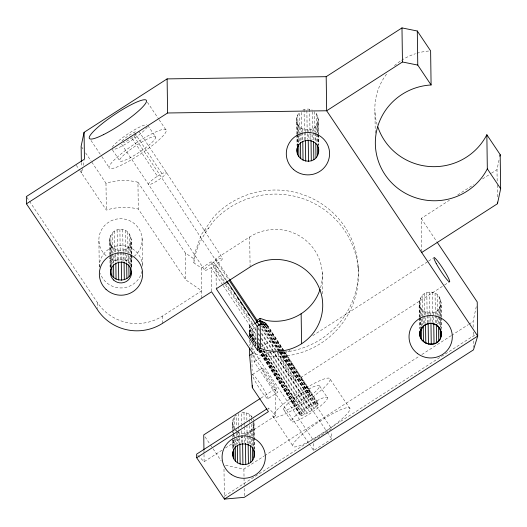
<?xml version="1.0" encoding="UTF-8"?>
<svg xmlns="http://www.w3.org/2000/svg" width="527" height="527" viewBox="0 0 527 527"><rect width="100%" height="100%" fill="white"/><g stroke="black" fill="none" stroke-linecap="round" stroke-linejoin="round"><path stroke-width="0.4" stroke-dasharray="2.63 1.98" d="M109.912 255.002C109.59 246.168 106.764 230.306 119.892 229.337C133.562 228.909 132.053 245.45 131.526 254.574M131.276 254.119L131.315 239.304M201.854 298.045L201.433 268.019L193.877 262.861L194.12 254.831L201.248 234.792L213.428 217.243A82.963 81.27 -0.8 0 1 349.888 235.549A82.963 81.27 -0.8 0 1 280.904 352.379M193.877 262.861C195.557 247.196 204.16 233.606 213.488 221.307A82.963 81.27 -0.8 0 1 354.19 249.811A82.963 81.27 -0.8 0 1 258.566 354.941L252.202 352.767M296.859 134.154C297.702 127.112 294.31 118.549 299.395 112.541L299.679 133.054M318.236 134.042C316.826 126.994 320.851 117.976 315.133 112.192M419.617 317.241C419.156 308.479 416.686 292.999 429.584 292.077C442.99 291.629 441.857 307.748 441.198 316.806M440.954 317.102L441.007 302.043M232.552 429.643C232.275 424.604 231.755 418.563 236.142 414.993L236.307 426.488M253.625 437.107L253.869 420.961M82.489 168.416L81.514 173.04L81.468 169.786M83.141 165.34L84.122 160.715M497.159 180.998L497.001 169.635L499.339 158.581M473.167 327.214L473.088 321.556L476.237 306.681M131.598 268.362C130.722 256.787 112.251 256.096 110.334 267.512L110.163 255.457M109.708 240.536C109.991 252.532 129.075 253.856 131.104 242.064M296.668 120.202C296.945 132.198 316.035 133.529 318.064 121.737M419.4 303.275C419.676 315.271 438.767 316.595 440.796 304.804M292.531 403.544C296.701 397.845 303.512 393.419 310.311 391.535L310.627 391.904C306.457 397.595 299.646 402.029 292.847 403.913L292.531 403.544L300.765 415.724C307.564 413.84 314.375 409.407 318.545 403.708L284.554 351.805M300.449 415.355C304.619 409.657 311.431 405.23 318.229 403.346L318.545 403.708M237.19 431.784C242.789 435.605 251.293 432.898 253.474 426.435M254.785 323.552L249.271 327.583L249.936 336.555M320.554 287.755A46.89 45.935 -0.8 0 0 303.117 238.27A46.89 45.935 -0.8 0 0 249.679 236.966L215.833 258.75L215.859 260.562L207.131 266.748A10.823 1.838 -33.8 0 0 207.17 269.831L213.58 266.346L219.97 261.596A10.823 1.838 -33.8 0 0 215.859 260.562L159.78 174.832L132.975 134.846M249.383 335.864L249.317 330.982L256.017 327.109M201.433 268.019L211.156 261.761L252.42 323.315L252.446 325.133L256.451 331.305M29.545 201.34L97.614 302.867A46.896 45.935 -0.8 0 0 162.547 316.022L201.749 290.792L185.82 279.909L138.311 209.041L137.936 182.21A59.09 57.884 -0.8 0 0 105.973 183.258L91.527 161.703M256.26 338.663L249.271 327.583L249.238 325.363L252.42 323.315M421.672 251.689L421.205 218.415L449.459 200.234M457.726 194.911L473.569 184.713M482.528 178.949L490.795 173.627M491.487 173.185L497.001 169.635M308.598 443.023L254.139 361.792L254.001 351.641L256.01 350.343M261.372 346.891L272.09 339.994L279.87 351.595M254.139 361.792L269.554 351.871M252.525 374.44L262.248 368.182M280.344 356.535L289.995 350.317M312.755 335.666L427.917 261.537M428.603 261.096L432.739 258.428M260.957 398.069L275.43 388.748L252.776 354.954M267.841 398.755A14.427 1.555 57.2 0 0 258.092 380.738A14.427 1.555 57.2 0 0 254.613 380.296A14.427 1.555 57.2 0 0 267.841 398.755L277.564 392.496A14.427 1.561 57.2 0 0 267.821 374.48A14.427 1.561 57.2 0 0 264.337 374.038A14.427 1.561 57.2 0 0 277.564 392.496M295.66 380.85A14.427 1.561 57.2 0 0 285.911 362.833A14.427 1.561 57.2 0 0 282.432 362.392A14.427 1.561 57.2 0 0 295.66 380.85L443.925 285.41M444.61 284.969L449.439 281.859M197.79 455.302L204.114 461.724L222.038 450.19M225.484 447.97L242.716 436.883M246.162 434.663L275.805 415.586L275.43 388.748M225.53 465.334L243.909 469.056L263.987 456.138M264.679 455.69L419.084 356.311M421.85 354.533L450.928 335.818M451.619 335.37L468.239 324.672M468.931 324.23L473.088 321.556M224.364 496.197L475.591 334.5M309.053 443.701L313.631 450.526L331.727 438.886L331.628 431.857M157.441 176.262L161.967 173.647A10.823 1.838 -33.8 0 1 163.304 176.367A10.823 1.838 -33.8 0 1 148.976 184.654A10.823 1.838 -33.8 0 1 157.441 176.262L130.637 136.282M203.844 231.043L208.751 228.105M302.801 110.13C305.739 108.562 309.356 108.786 312.333 110.117M252.189 417.186C249.943 413.55 245.318 411.877 241.182 412.588L241.34 424.077M251.438 348.466L255.681 349.915M137.936 182.21L185.445 253.079L193.824 258.797M235.075 429.953L236.136 430.869M275.805 415.586L268.335 407.99L268.401 410.902M280.212 350.975L262.591 325.159L279.942 351.924M280.674 351.654L317.346 405.579M256.274 344.276L249.745 333.828L256.234 343.327L249.495 332.952L249.317 330.982L256.306 342.01M258.085 346.041L260.404 349.427M260.872 350.106L303.078 412.114M234.298 428.8L232.624 425.019L232.447 422.259M265.7 326.292L282.551 351.351M283.006 352.029L318.242 404.472M421.205 218.415L436.692 241.518M147.422 102.291L158.673 119.069M159.121 119.734L166.321 130.472A34.268 5.81 -33.8 0 1 123.437 164.101A34.268 5.81 -33.8 0 1 123.265 152.165A34.268 5.81 -33.8 0 1 166.321 130.472M330.225 379.282A34.268 5.81 -33.8 0 1 287.34 412.911A34.268 5.81 -33.8 0 1 287.169 400.975A34.268 5.81 -33.8 0 1 330.225 379.282L350.02 408.814A34.268 5.81 -33.8 0 1 307.136 442.436A34.268 5.81 -33.8 0 1 306.964 430.5A34.268 5.81 -33.8 0 1 350.02 408.814M147.85 125.459L155.768 137.27A21.64 3.669 -33.8 0 1 142.415 150.103L137.731 153.265A21.64 3.669 -33.8 0 1 119.583 160.557L111.665 148.746M319.672 386.08L327.59 397.892A21.64 3.669 -33.8 0 1 309.56 413.886L304.869 416.752A21.64 3.669 -33.8 0 1 291.405 421.178L283.486 409.367A21.64 3.669 -33.8 0 1 296.839 396.535L301.516 393.373A21.64 3.669 -33.8 0 1 319.672 386.08A21.64 3.669 -33.8 0 1 301.642 402.075L296.951 404.94A21.64 3.669 -33.8 0 1 283.486 409.367M138.799 131.276L166.512 172.619L222.598 258.349M317.313 403.405L283.506 351.674M134.708 132.982L161.967 173.647M281.089 351.884L315.871 403.88M280.331 352.28L331.582 428.728L313.493 440.374L254.001 351.641M279.31 352.464L315.917 406.956M261.557 326.048L278.855 351.786M313.993 404.736L279.797 352.471M215.833 258.75L229.133 278.585M215.859 260.562L228.244 279.027M314.046 408.504L261.59 328.13M311.806 405.928L276.721 352.286M226.465 280.496L215.918 264.765L216.254 288.776M213.521 261.998L225.899 280.463M272.69 350.83L326.687 431.376M327.148 432.054L331.727 438.886M311.865 410.131L274.112 352.379M309.468 407.358L273.487 352.352M224.93 284.093L211.175 263.579L211.156 261.761M225.391 284.778L252.446 325.133M309.527 411.712L269.541 350.527M307.129 408.939L269.811 351.871M222.697 284.876L211.235 267.782L211.571 291.787M223.158 285.562L256.063 334.823M307.182 413.142L267.202 351.964M304.949 410.559L266.3 351.437M305.001 414.327L263.236 350.409M121.618 144.279L148.423 184.266L204.502 269.995M258.006 346.068L303.124 415.19M301.648 413.491L260.41 350.277L293.756 403.853L301.675 415.665M258.876 350.356L300.752 414.597M258.441 350.791L300.765 415.724M91.033 140.505L101.382 155.939M101.83 156.611L109.03 167.349M272.933 416.159L292.729 445.69M81.586 146.881L82.943 148.904M85.651 152.942L91.072 161.025M76.336 165.32L79.353 169.826M79.788 170.465L106.349 210.095A59.096 57.884 -0.8 0 1 138.311 209.041M205.089 436.903L210.023 444.261M210.471 444.933L221.241 460.993M26.805 197.25L29.09 200.655M263.783 326.002L280.634 351.199M266.991 326.206L283.058 350.982M265.68 326.318L281.754 351.094M282.195 351.786L309.428 393.768M265.2 326.206L281.234 350.903M281.681 351.588L307.952 392.068M280.384 352.609L307.999 395.145M262.426 325.732L279.356 351.786M261.583 328.973L276.28 351.601M258.078 327.695L259.416 329.75M261.642 333.176L273.665 351.693M258.349 329.039L259.686 331.094M261.464 333.835L271.708 349.605M254.844 327.899L256.181 329.961M258.408 333.387L259.745 335.442M261.524 338.189L269.099 349.842M258.237 334.046L259.567 336.101M261.352 338.848L269.369 351.186M258.296 338.248L259.627 340.304M261.412 343.051L264.976 348.531M250.266 326.753L256.056 335.666M258.283 339.098L259.62 341.153M261.399 343.894L264.514 348.696M250.318 330.521L256.109 339.434M258.335 342.866L259.673 344.921M249.449 329.876L256.168 340.231M258.414 343.683L259.758 345.758M262.894 350.587L295.16 400.303L263.691 350.435M267.268 325.007L284.251 351.213M284.699 351.898L310.627 391.904M267.235 325.087L284.112 351.12M267.248 326.213L283.236 350.877M283.684 351.562L310.324 392.661M249.745 333.828L256.412 344.111L249.495 332.952L249.778 336.009L253.296 341.549M259.963 349.592L258.19 346.852L259.91 349.632M249.778 336.009L255.997 345.6M259.106 350.396L293.756 403.853M250.384 337.247L255.747 345.528M255.048 344.322L255.931 345.705M259.007 350.554L292.847 403.913M258.059 344.77L259.37 346.838M261.115 349.599L295.206 403.379M258.447 342.122L259.758 344.203M258.013 347.062L259.758 349.849M260.193 350.547L292.834 402.786M253.197 418.998L253.645 420.309M249.238 325.363L250.167 336.549M250.635 342.142L251.234 349.335M421.159 308.479L421.271 315.871M421.317 319.151L421.435 326.542M419.927 305.989L420.091 316.668M420.105 317.485L420.276 328.98M419.63 318.058L419.795 328.736M497.211 185.056L497.383 197.23M473.233 332.063L473.299 336.911M473.358 340.949L473.444 347.418M439.867 307.419L439.992 316.444M440.005 317.261L440.137 327.109M438.28 309.711L438.359 315.449M438.372 316.272L438.484 324.474M436.139 311.516L436.185 314.803M436.198 315.62L436.31 323.828M433.596 312.722L433.734 322.57M432.397 292.281L432.819 322.649M430.822 313.242L430.948 322.274M429.584 292.077L430.006 322.452M428.003 313.038L428.029 314.678M428.043 315.502L428.148 322.886M426.811 292.597L427.12 314.751M427.133 315.574L427.232 322.959M425.335 312.129L425.375 314.593M425.421 317.873L425.506 323.618M424.261 293.802L424.564 315.139M424.571 315.956L424.69 324.164M423.003 310.574L423.076 315.502M423.089 316.319L423.214 324.527M422.127 295.607L422.535 325.159M420.539 297.9L420.809 316.793M420.823 317.616L420.954 326.654M419.604 300.515L419.854 316.944M419.867 317.768L420.032 328.446M374.947 112.086L375.244 133.186M358.189 266.59L358.241 270.647M322.228 272.696L322.537 294.606M318.275 118.977L318.479 133.746M318.492 134.569L318.637 145.235M318.249 134.866L318.4 145.538M317.748 116.256L317.985 133.489M317.998 134.313L318.137 144.161M317.135 124.346L317.261 133.377M317.274 134.194L317.399 143.225M316.516 113.766L316.793 133.463M316.806 134.28L316.931 143.311M315.548 126.638L315.627 132.382M315.64 133.206L315.765 142.231M314.672 111.671L314.955 132.191M314.968 133.008L315.087 141.216M313.407 128.45L313.453 131.73M313.466 132.547L313.572 139.938M312.359 111.757L312.636 131.454M312.676 134.734L312.748 139.662M310.864 129.649L311.002 139.497M309.665 109.208L309.975 131.368M309.988 132.185L310.093 139.569M313.532 443.497L313.631 450.526M308.091 130.169L308.216 139.2M306.872 110.644L307.274 139.372M305.271 129.971L305.298 131.612M305.304 132.429L305.41 139.82M304.072 109.524L304.501 139.892M302.603 129.062L302.636 131.519M302.65 132.343L302.768 140.551M301.556 112.37L301.826 132.066M301.839 132.89L301.945 140.274M300.271 127.508L300.337 132.429M300.35 133.252L300.449 140.637M299.692 133.878L299.791 141.262M298.427 125.413L298.526 132.797M298.572 136.078L298.664 142.646M297.801 114.827L298.065 133.706M298.078 134.523L298.203 143.555M297.195 122.923L297.347 133.588M297.353 134.411L297.518 145.9M296.872 117.442L297.103 133.858M297.116 134.675L297.261 145.347M296.872 134.971L297.024 145.643M272.09 339.994L272.235 350.145M254.04 423.728L254.225 436.857M254.231 437.68L254.403 449.986M253.889 422.608L254.086 436.554M254.093 437.377L254.258 448.866M252.505 329.335L252.657 340.541M252.716 344.539L252.795 350.139M253.639 437.93L253.783 448.596M253.039 423.267L253.223 436.396M253.27 439.676L253.362 446.244M251.893 355.224L252.104 370.646M249.679 236.966L250.101 266.991M252.216 428.912L252.466 446.968M251.412 416.034L251.432 417.674M251.445 418.497L251.478 420.954M251.524 424.242L251.689 435.73M251.735 439.011L251.827 445.578M249.442 339.928L249.521 345.626M250.345 430.987L250.411 435.915M250.424 436.731L250.536 444.94M249.297 414.202L249.363 419.123M249.376 419.947L249.409 422.41M249.455 425.691L249.594 435.539M249.607 436.356L249.706 443.747M247.986 432.515L248.138 443.187M246.768 412.97L246.873 420.355M246.939 425.276L247.077 435.124M247.091 435.948L247.189 443.332M245.312 433.398L245.437 442.423M244.001 412.417L244.139 422.265M244.146 423.089L244.192 426.369M244.205 427.186L244.311 434.577M244.317 435.394L244.423 442.785M243.909 469.056L244.139 485.222M244.179 488.457L244.284 495.729M242.512 435.21L242.618 442.594M241.353 424.9L241.386 427.357M241.432 430.645L241.603 442.95M239.719 433.016L239.871 443.688M238.5 413.464L238.672 425.776M238.685 426.6L238.731 429.88M238.744 430.704L238.915 443.009M237.203 432.608L237.236 435.065M237.282 438.352L237.367 444.096M236.353 429.768L236.386 432.232M236.399 433.049L236.557 444.538M235.2 438.978L235.292 445.546M234.271 417.068L234.436 428.556M234.522 435.124L234.561 437.588M234.568 438.405L234.699 447.436M233.599 433.392L233.645 436.672M233.692 439.953L233.804 448.161M233.013 419.545L233.171 431.033M233.184 431.857L233.217 434.32M233.23 435.137L233.25 436.784M233.296 440.065L233.415 448.273M232.624 425.019L232.677 429.123M232.769 435.691L232.796 437.331M232.802 438.154L232.954 448.82M232.565 430.467L232.598 432.93M232.703 440.315L232.815 448.523M223.988 469.116L224.383 497.646M203.956 450.341L204.002 453.595M204.015 454.406L204.114 461.724M185.445 253.079L185.82 279.909M162.547 316.022L162.652 323.275M142.119 238.691L142.494 265.529M131.539 255.378L131.697 266.629M131.289 254.923L131.454 266.978M130.788 236.59L131.025 253.467M131.032 254.271L131.203 266.326M130.176 244.68L130.301 253.52M130.314 254.324L130.479 266.379M129.556 234.1L129.826 253.388M129.873 256.603L129.971 263.836M128.588 246.972L128.667 252.598M128.713 255.812L128.825 263.849M127.712 232.005L128.002 252.901M128.015 253.704L128.127 261.741M126.447 248.777L126.493 251.992M126.539 255.206L126.638 262.439M125.38 230.451L125.683 252.15M125.689 252.953L125.795 260.186M123.904 249.982L123.931 251.59M123.937 252.393L124.062 261.234M122.712 229.541L123.127 259.277M121.151 252.11L121.289 261.754M119.892 229.337L120.308 259.073M118.311 250.299L118.338 251.906M118.351 252.71L118.47 261.55M117.119 229.858L117.422 251.557M117.429 252.361L117.534 259.594M115.644 249.39L115.828 262.248M114.57 231.063L114.866 251.959M114.912 255.173L114.991 260.799M113.312 247.835L113.377 252.657M113.424 255.872L113.522 263.105M112.435 232.868L112.712 252.96M112.725 253.764L112.85 262.604M111.467 245.74L111.579 253.777M111.586 254.581L111.744 265.832M110.848 235.161L111.105 253.645M111.151 256.86L111.263 264.897M110.235 243.25L110.393 254.501M110.406 255.305L110.571 267.36M109.912 237.776L110.15 254.653M109.919 255.806L110.077 267.057M105.973 183.258L106.349 210.095M98.905 241.149L99.267 267.169M97.614 302.867L97.693 308.506M81.362 162.468L81.421 166.532M441.211 317.629L441.369 329.928M440.967 317.919L441.092 327.761M440.48 299.329L440.697 316.556M440.737 319.836L440.842 328.038M439.248 296.839L439.498 316.529M439.505 317.353L439.623 326.378M437.403 294.745L437.667 315.265M437.713 318.545L437.785 324.289M435.065 293.19L435.348 314.533M435.361 315.357L435.467 323.565M280.107 352.425A82.963 81.27 -0.8 0 1 258.507 350.877M142.079 271.049A21.64 21.199 -0.8 0 1 122.126 287.92A21.64 21.199 -0.8 0 1 100.334 273.414M99.247 267.196A21.64 21.199 -0.8 0 1 120.854 245.556A21.64 21.199 -0.8 0 1 142.527 267.11M106.111 255.753A21.64 21.199 -0.8 0 1 105.097 225.049A21.64 21.199 -0.8 0 1 136.453 225.569A21.64 21.199 -0.8 0 1 134.339 256.221M132.389 257.637A21.64 21.199 -0.8 0 1 109.366 258.105M327.59 397.892A21.64 3.669 -33.8 0 0 309.435 405.184L304.758 408.346A21.64 3.669 -33.8 0 0 291.405 421.178M136.177 134.523A10.823 1.838 -33.8 0 1 123.377 142.758M121.908 141.058A10.823 1.838 -33.8 0 1 129.728 134.925L134.253 132.303A10.823 1.838 -33.8 0 1 136.131 131.447M147.25 126.981A21.64 3.669 -33.8 0 1 134.497 138.291L129.813 141.453A21.64 3.669 -33.8 0 1 112.297 149.477M112.264 147.224A21.64 3.669 -33.8 0 1 129.695 132.751L134.378 129.886A21.64 3.669 -33.8 0 1 146.737 124.668M155.768 137.27A21.64 3.669 -33.8 0 0 142.297 141.697L137.613 144.563A21.64 3.669 -33.8 0 0 119.583 160.557M377.121 124.668A59.156 57.95 -0.8 0 1 387.253 73.253M394.446 65.671A59.156 57.95 -0.8 0 1 400.869 60.743M401.541 60.309A59.156 57.95 -0.8 0 1 415.447 53.721M416.989 53.24A59.156 57.95 -0.8 0 1 429.815 50.928"/><path stroke-width="0.79" d="M419.835 331.2C417.634 341.595 431.527 348.999 438.714 340.883C445.671 333.624 437.608 320.64 427.924 323.683M297.103 151.387C296.365 135.775 321.542 137.527 318.499 152.922C315.409 166.723 294.349 161.868 297.057 148.107M419.881 334.487C419.65 329.685 422.812 325.469 427.245 323.782M232.881 453.444C233.415 439.683 256.122 441.395 254.449 455.111C252.98 469.768 230.2 466.263 232.862 451.804M421.686 252.505L497.475 203.725L500.65 188.719L487.323 168.844A59.156 57.95 -0.8 0 1 385.033 174.648A59.156 57.95 -0.8 0 1 431.093 84.966L430.618 50.882L417.292 31.007L401.982 27.905L326.187 76.685L167.112 78.892L84.07 132.343L81.138 146.203L81.349 161.657M499.84 156.209L500.176 154.628L486.849 134.754A59.156 57.95 -0.8 0 1 429.657 166.525A59.156 57.95 -0.8 0 1 377.839 126.941M110.387 271.629C111.908 282.742 129.682 282.841 131.526 271.8M424.696 324.988C405.882 344.79 448.378 353.749 439.926 328.637M254.785 323.552L260.14 320.548L264.758 322.768L266.82 324.316L265.957 324.975L264.791 324.942L260.193 324.013L257.183 326.318L257.519 350.33L260.529 348.393L266.313 350.363A46.896 45.935 -0.8 0 0 321.898 296.754A46.896 45.935 -0.8 0 0 250.101 266.991L216.254 288.776L257.519 350.33M437.147 242.196L477.231 301.978L477.706 336.068L473.483 349.842L244.304 497.343L224.41 499.095L196.696 457.759L268.414 411.633L252.347 387.688L249.66 355.389L252.841 353.34L211.571 291.787L162.652 323.275A46.896 45.935 -0.8 0 1 97.712 310.12L26.449 203.824L167.593 112.982L326.668 110.769L402.457 61.988L417.773 65.091L431.093 84.966M259.356 325.548L257.13 322.116L257.104 320.304L260.114 318.367L265.891 320.337A46.89 45.935 -0.8 0 0 320.087 289.297M260.266 398.511L203.738 434.894L203.942 449.531M266.958 408.88L196.643 454.136L196.696 457.759M224.41 499.095L477.706 336.068L326.668 110.769L326.187 76.685M425.329 324.718L430.019 323.268M430.697 323.347L435.48 324.388L439.643 328.018M229.588 279.264L257.104 320.304M229.159 280.397L257.13 322.116M226.926 281.181L257.183 326.318M226.814 281.833L228.191 283.882M230.945 287.986L231.86 289.356M234.153 292.775L235.068 294.138M237.361 297.564L238.738 299.613M240.569 302.346L242.407 305.087M243.777 307.136L245.615 309.869M247.907 313.288L249.284 315.344M262.874 324.639L260.14 320.548L260.114 318.367M264.758 322.768L266.543 325.521M262.084 321.404L264.758 325.521M259.31 320.93L261.985 325.047M421.448 327.359L421.633 339.671M420.289 329.803L420.401 337.194M500.176 154.628L500.65 188.719M497.448 202.098L497.475 203.725M486.849 134.754L487.323 168.844M440.164 328.749L440.295 338.591M438.51 326.114L438.714 340.883M436.323 324.652L436.573 342.708M433.754 324.217L434.031 343.914M430.961 323.091L431.257 344.434M428.161 323.703L428.451 344.21M425.52 324.434L425.796 343.301M423.24 326.167L423.471 341.759M417.292 31.007L417.773 65.091M401.982 27.905L402.457 61.988M318.42 147.178L318.499 152.922M317.425 144.866L317.57 155.537M315.778 143.054L315.983 157.823M313.591 141.579L313.842 159.635M311.016 140.32L311.299 160.84M308.229 140.017L308.526 161.354M305.423 140.637L305.706 161.157M302.775 141.368L303.038 160.248M300.476 142.277L300.706 158.693M301.148 313.736L301.569 343.762M298.69 144.286L298.862 156.598M297.518 145.9L297.63 154.108M260.193 324.013L260.529 348.393M254.429 451.626L254.475 454.913M253.81 450.236L253.909 457.62M252.308 385.257L252.347 387.688M252.466 446.968L252.65 460.104M249.554 348.064L249.66 355.389M250.549 445.763L250.78 462.172M248.151 444.004L248.421 463.701M245.444 443.247L245.747 464.583M242.624 443.418L242.927 464.755M239.871 443.688L240.154 464.201M237.387 445.737L237.631 462.969M235.305 446.362L235.51 461.138M233.817 448.984L233.955 458.833M233 452.1L233.059 456.204M167.112 78.892L167.593 112.982M130.505 267.986L130.591 274.415M128.838 264.653L129.003 276.708M126.651 263.243L126.869 278.513M124.076 262.038L124.319 279.718M121.302 262.558L121.546 280.239M118.483 262.354L118.727 280.035M115.835 263.052L116.059 279.126M113.549 264.712L113.727 277.571M111.757 266.636L111.882 275.476M110.598 268.968L110.65 272.986M84.07 132.343L84.445 159.174L26.35 196.571L26.449 203.824M441.132 331.042L441.198 335.956M106.006 289.316A21.64 21.199 -0.8 0 0 142.007 279.06A21.64 21.199 -0.8 0 0 114.952 253.652A21.64 21.199 -0.8 0 0 106.006 289.316M113.641 280.041A10.58 10.362 -0.8 0 0 131.243 275.028A10.58 10.362 -0.8 0 0 118.015 262.604A10.58 10.362 -0.8 0 0 113.641 280.041M293.546 169.51A21.64 21.199 -0.8 0 0 329.138 157.968A21.64 21.199 -0.8 0 0 301.154 133.548A21.64 21.199 -0.8 0 0 293.546 169.51M231.281 474.438A21.64 21.199 -0.8 0 0 265.279 458.945A21.64 21.199 -0.8 0 0 234.601 437.858A21.64 21.199 -0.8 0 0 231.281 474.438M417.45 353.538A21.64 21.199 -0.8 0 0 452.126 339.566A21.64 21.199 -0.8 0 0 422.456 317.142A21.64 21.199 -0.8 0 0 417.45 353.538M436.211 263.401A14.427 1.555 57.2 0 0 449.439 281.859A14.427 1.555 57.2 0 0 439.689 263.843A14.427 1.555 57.2 0 0 436.211 263.401M103.641 134.569A34.268 5.81 -33.8 0 0 146.526 100.947A34.268 5.81 -33.8 0 0 103.47 122.639A34.268 5.81 -33.8 0 0 103.641 134.569"/></g></svg>
